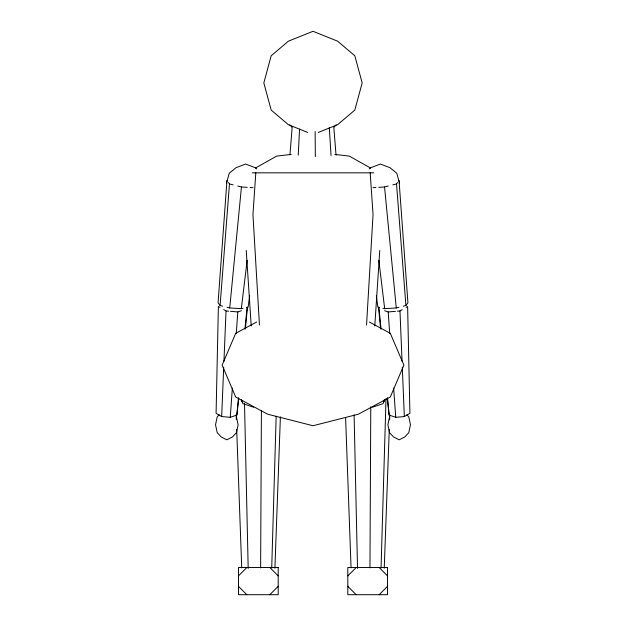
<?xml version="1.0" encoding="UTF-8"?>
<svg xmlns="http://www.w3.org/2000/svg" width="626" height="626" viewBox="0 0 626 626"><rect width="100%" height="100%" fill="white"/><g stroke="black" fill="none" stroke-linecap="round" stroke-linejoin="round"><path stroke-width="0.94" d="M260.627 567.892L261.41 410.703M369.958 567.892L370.772 406.798M271.715 568.001L276.16 416.204M381.054 568.001L386.015 398.692M274.9 568.259L280.393 416.877M384.239 568.259L389.27 429.577M389.622 419.811L389.802 414.928M238.756 398.543L236.847 415.054L230.258 417.307L221.667 416.58L223.701 367.157M223.944 361.343L226.025 310.95L223.732 309.604M366.546 325.043L373.049 214.632L370.193 172.823M374.778 326.013L379.771 250.463M298.234 155.178L299.564 129.089M255.807 172.823L252.951 214.632L259.454 325.043M226.964 180.523L218.075 302.773L220.094 305.519L222.715 306.184M230.258 417.307L232.356 388.042M236.268 333.408L237.81 311.944L241.417 310.707M220.094 305.519L229.468 183.942L228.467 182.573M289.955 154.802L292.201 126.624M236.847 415.054L238.483 397.674M244.922 329.135L247.153 307.076M245.408 328.72L247.442 307.382M243.029 308.289L241.331 308.657L229.726 307.961L241.448 186.971L237.763 186.039M241.331 308.657L247.153 260.33M249.672 295.566L248.115 307.202L246.417 307.562M389.575 416.861L387.885 424.772L389.575 432.683L393.535 436.948L399.177 439.82L404.819 436.948L408.778 432.683L410.468 424.772L408.778 416.861L406.798 414.725M226.409 183.277L229.28 173.167L236.018 167.713L245.635 164.043L255.251 167.713L256.754 168.926M384.427 399.584L383.089 403.621L372.368 407.252M383.918 401.931L384.755 400.241M392.846 184.873L396.532 183.942L397.533 182.573M403.285 306.184L405.906 305.519L407.925 302.773L399.036 180.523M334.237 126.953L336.178 124.848M219.202 414.725L217.222 416.861L215.532 424.772L217.222 432.683L221.181 436.948L226.823 439.82L232.465 436.948L236.425 432.683L238.115 424.772L236.425 416.861M238.475 575.889L246.832 567.524M269.829 594.7L278.194 586.335M347.806 575.889L356.171 567.524M379.168 594.7L387.525 586.335M369.246 168.926L370.748 167.713L380.365 164.043L389.982 167.713L396.72 173.167L399.591 183.277M397.26 311.185L399.975 310.95L402.268 309.604M406.086 307.358L407.62 306.466L409.913 413.309L404.333 416.58L395.742 417.307L389.153 415.054L387.244 398.543M255.447 168.042L276.676 156.101L291.223 154.403M256.66 322.014L235.697 333.306L222.12 365.154L235.697 397.009L267.56 414.169L313 425.743L358.44 414.169L390.303 397.009L403.88 365.154L390.303 333.306L369.34 322.014M318.266 132.446L337.586 124.699L354.825 110.074L362.172 82.929L354.825 55.784L337.586 41.16L313 31.3L288.414 41.16L271.175 55.784L263.828 82.929L271.175 110.074L288.414 124.699L307.734 132.446M378.777 187.323L384.552 186.971L388.237 186.039M382.971 308.289L384.669 308.657L396.274 307.961L398.903 307.296M384.583 310.707L388.19 311.944L395.444 311.333M373.01 187.667L375.897 187.495M252.27 172.823L373.73 172.823M241.448 186.971L247.223 187.323M250.103 187.495L252.99 187.667M226.025 310.95L228.74 311.185M230.556 311.333L237.81 311.944M334.777 154.403L349.324 156.101L370.553 168.042M379.583 307.562L377.885 307.202L376.328 295.566M229.468 183.942L233.154 184.873M227.097 307.296L229.726 307.961M253.632 407.252L242.911 403.621L241.573 399.584M219.914 307.358L218.38 306.466L216.087 413.309L221.667 416.58M379.168 567.524L387.525 575.889M347.806 586.335L356.171 594.7M269.829 567.524L278.194 575.889M238.475 586.335L246.832 594.7M289.822 124.848L291.763 126.953M241.245 400.241L242.082 401.931M378.847 307.076L381.077 329.135M378.847 260.33L384.669 308.657M384.552 186.971L396.274 307.961M387.517 397.674L389.153 415.054M378.558 307.382L380.592 328.72M333.799 127.039L336.045 155.256M396.532 183.942L405.906 305.519M388.19 311.944L389.732 333.408M393.644 388.042L395.742 417.307M246.229 250.463L251.222 326.013M329.299 127.446L331.044 155.506M399.975 310.95L402.056 361.343M402.299 367.157L404.333 416.58M345.607 417.706L351.061 567.899M236.166 414.78L236.338 419.655M236.698 429.413L241.73 567.899M354.105 414.991L357.516 568.431M244.508 403.261L248.186 568.431M315.136 131.515L315.332 156.594M278.194 567.524L238.475 567.524L238.475 594.7L278.194 594.7L278.194 567.524M387.525 567.524L347.806 567.524L347.806 594.7L387.525 594.7L387.525 567.524"/></g></svg>
